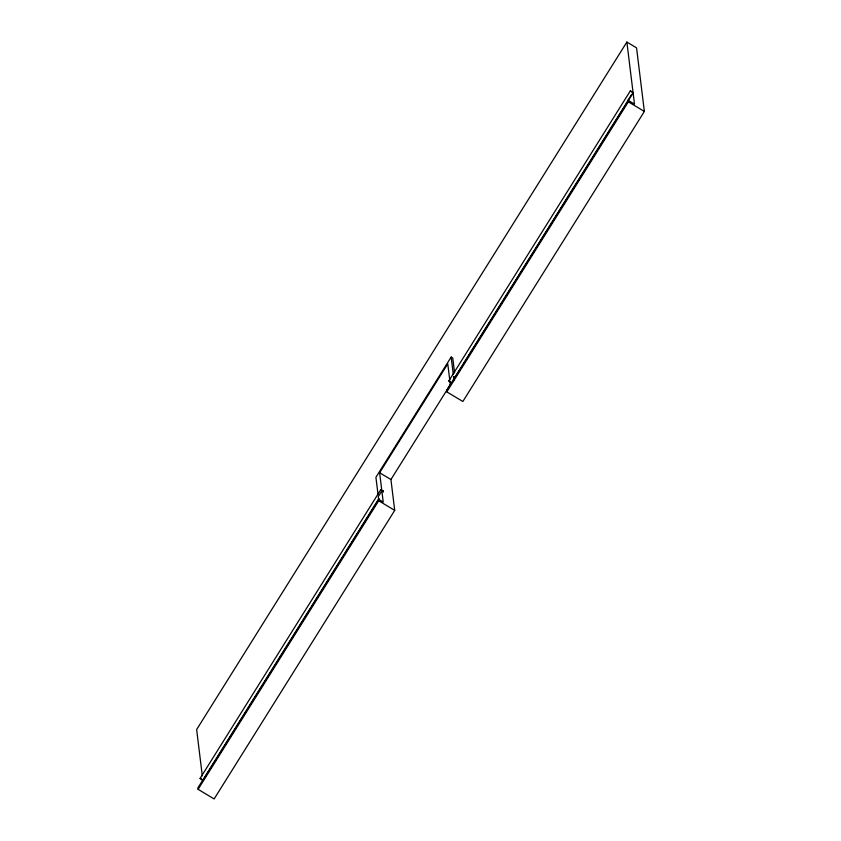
<?xml version="1.0" encoding="UTF-8"?>
<svg xmlns="http://www.w3.org/2000/svg" width="841" height="841" viewBox="0 0 841 841"><rect width="100%" height="100%" fill="white"/><g stroke="black" fill="none" stroke-linecap="round" stroke-linejoin="round"><path stroke-width="1.26" d="M626.871 42.05L633.021 92.163L630.319 90.912L633.126 92.952L634.492 104.137L628.153 100.331L446.645 390.382L446.834 391.874L462.855 401.483L644.364 111.443L636.563 47.863L626.871 42.05L196.636 729.557L202.313 775.822M454.592 372.868L452.773 358.024L451.165 357.057L375.916 477.31L378.04 494.613M379.207 498.702L202.881 780.459L201.63 779.733L200.084 778.419L380.668 489.851L383.37 491.112L381.761 490.145L379.627 472.758L447.769 363.859L449.756 380.006M450.356 382.277L448.81 380.952L630.319 90.912M378.744 500.353L378.292 496.632L381.856 490.923L383.464 491.89L380.668 489.851M627.46 101.057L631.633 94.392M381.856 490.923L383.233 502.109L378.503 499.27L197.919 787.849L198.098 789.331L214.129 798.95L394.713 510.382L390.928 479.528L450.03 385.083M633.126 92.952L455.139 377.357L453.53 376.39L453.982 380.121M198.098 789.331L378.681 500.763L378.503 499.27M446.834 391.874L628.343 101.824L628.153 100.331M448.81 380.952L449.672 381.131M200.084 778.419L201.525 778.892M628.343 101.824L644.364 111.443M379.627 472.758L390.928 479.528M378.681 500.763L394.713 510.382M449.903 381.246L450.313 384.516M451.165 357.057L453.288 374.371"/></g></svg>
